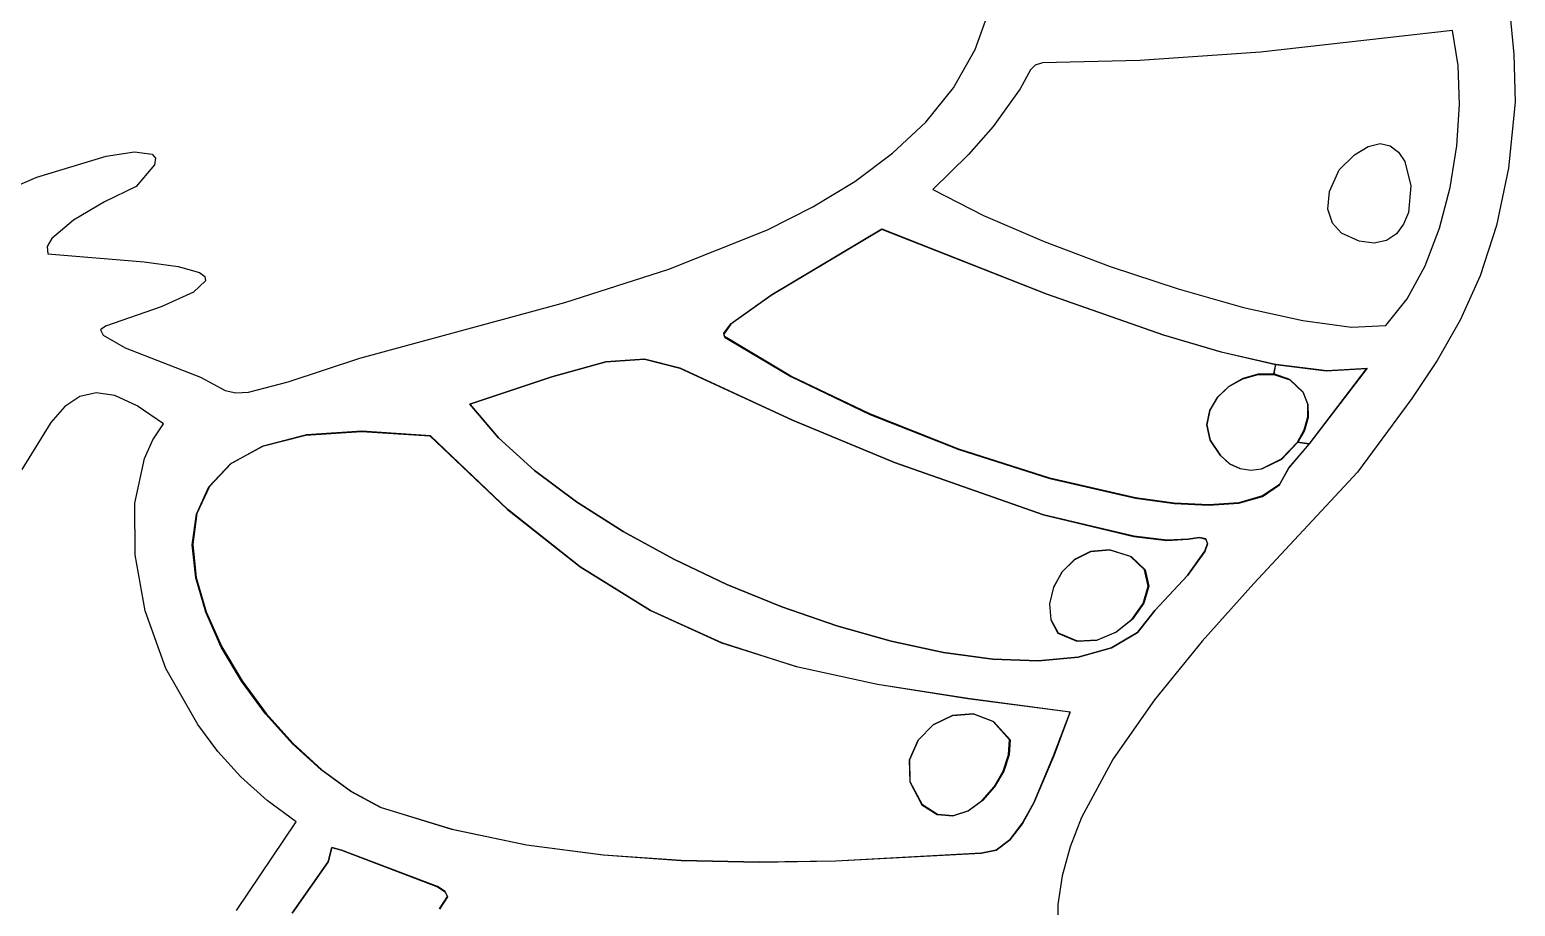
# Model space of a CAD drawing. Extents: x 5 to 164, y 4 to 234.
# Drawn here: x 88.5 to 164, y 111.8 to 156.4 of the extents above; entities that cross this region are included whole.
import ezdxf

# ---------------------------------------------------------------- set-up
doc = ezdxf.new("R2010")
doc.units = 0

msp = doc.modelspace()

# ---------------------------------------------------------------- linework, layer by layer
at = {"layer": 'Layer 1'}
for p, q in [((136.544636, 155.381754), (137.307401, 157.511098)), ((163.708054, 157.441674), (163.931768, 155.130338)), ((160.80966, 156.351), (151.053154, 155.251768)), ((161.092436, 154.570344), (160.80966, 156.351)), ((135.441137, 153.448781), (136.544636, 155.381754)), ((144.918794, 154.827884), (139.96051, 154.707057)), ((151.053154, 155.251768), (144.918794, 154.827884)), ((163.931768, 155.130338), (163.9994, 152.7106)), ((139.358584, 154.360564), (138.822801, 153.390315)), ((139.595716, 154.591481), (139.358584, 154.360564)), ((139.96051, 154.707057), (139.595716, 154.591481)), ((161.161559, 152.58861), (161.092436, 154.570344)), ((134.030267, 151.697917), (135.441137, 153.448781)), ((138.822801, 153.390315), (137.46416, 151.471536)), ((161.022984, 150.493109), (161.161559, 152.58861)), ((163.9994, 152.7106), (163.655001, 149.357503)), ((132.345388, 150.114899), (134.030267, 151.697917)), ((137.46416, 151.471536), (136.198455, 150.054955)), ((155.832204, 150.03647), (156.526783, 150.466728)), ((156.526783, 150.466728), (157.132809, 150.603547)), ((157.132809, 150.603547), (157.646355, 150.491699)), ((157.646355, 150.491699), (158.063493, 150.175956)), ((160.682664, 148.371152), (161.022984, 150.493109)), ((88.84697, 148.901259), (92.371211, 149.962679)), ((92.371211, 149.962679), (93.811865, 150.189615)), ((93.811865, 150.189615), (94.710125, 150.076891)), ((94.710125, 150.076891), (94.878963, 149.861015)), ((94.878963, 149.861015), (94.81993, 149.521652)), ((130.419862, 148.685464), (132.345388, 150.114899)), ((136.198455, 150.054955), (134.39366, 148.27945)), ((155.053, 149.268), (155.832204, 150.03647)), ((158.063493, 150.175956), (158.380297, 149.701092)), ((158.380297, 149.701092), (158.69719, 148.453086)), ((86.10589, 147.715486), (88.84697, 148.901259)), ((94.81993, 149.521652), (93.89522, 148.421041)), ((154.550623, 148.173589), (155.053, 149.268)), ((155.053, 149.268), (155.053, 149.268)), ((163.655001, 149.357503), (163.048665, 146.443943)), ((93.89522, 148.421041), (92.285234, 147.653309)), ((128.287052, 147.395349), (130.419862, 148.685464)), ((134.39366, 148.27945), (136.973927, 146.960434)), ((154.463736, 147.267209), (154.550623, 148.173589)), ((158.69719, 148.453086), (158.565615, 147.105862)), ((160.146552, 146.310052), (160.682664, 148.371152)), ((92.285234, 147.653309), (90.709641, 146.72418)), ((125.98032, 146.230292), (128.287052, 147.395349)), ((154.699703, 146.556892), (154.463736, 147.267209)), ((90.709641, 146.72418), (89.605006, 145.789759)), ((136.973927, 146.960434), (140.048216, 145.631752)), ((155.165889, 146.05067), (154.699703, 146.556892)), ((158.321833, 146.506974), (157.954152, 146.017598)), ((158.565615, 147.105862), (158.321833, 146.506974)), ((89.605006, 145.789759), (89.365723, 145.369347)), ((120.978541, 144.2183), (125.98032, 146.230292)), ((131.79806, 146.247775), (126.178316, 142.892857)), ((126.198997, 142.931999), (131.797576, 146.276333)), ((131.797576, 146.276333), (140.172524, 142.970806)), ((140.172955, 142.952827), (131.79806, 146.247775)), ((156.068441, 145.654271), (155.165889, 146.05067)), ((157.954152, 146.017598), (157.458645, 145.682507)), ((159.420601, 144.397118), (160.146552, 146.310052)), ((163.048665, 146.443943), (162.217433, 143.893522)), ((89.365723, 145.369347), (89.40789, 145.006151)), ((89.40789, 145.006151), (94.303553, 144.595606)), ((140.048216, 145.631752), (143.412146, 144.363196)), ((156.831384, 145.546474), (156.068441, 145.654271)), ((157.458645, 145.682507), (156.831384, 145.546474)), ((94.303553, 144.595606), (96.036677, 144.358749)), ((96.036677, 144.358749), (97.119589, 144.050124)), ((143.412146, 144.363196), (146.861333, 143.224556)), ((158.510766, 142.719664), (159.420601, 144.397118)), ((97.421982, 143.631696), (96.813553, 143.065432)), ((97.119589, 144.050124), (97.376494, 143.857012)), ((97.376494, 143.857012), (97.421982, 143.631696)), ((115.681423, 142.535384), (120.978541, 144.2183)), ((162.217433, 143.893522), (161.198348, 141.629844)), ((96.813553, 143.065432), (95.163994, 142.313299)), ((126.178316, 142.892857), (124.126473, 141.425744)), ((124.141862, 141.466208), (126.198997, 142.931999)), ((140.172524, 142.970806), (146.108878, 140.882803)), ((146.10932, 140.866149), (140.172955, 142.952827)), ((146.861333, 143.224556), (150.191394, 142.285625)), ((95.163994, 142.313299), (92.343, 141.337261)), ((105.26877, 139.700376), (115.681423, 142.535384)), ((150.191394, 142.285625), (153.197948, 141.616195)), ((157.423, 141.365), (158.510766, 142.719664)), ((92.343, 141.337261), (92.082716, 141.135406)), ((124.126473, 141.425744), (123.758866, 140.928823)), ((123.767642, 140.965484), (124.141862, 141.466208)), ((153.197948, 141.616195), (155.676611, 141.286056)), ((155.676611, 141.286056), (157.423, 141.365)), ((157.423, 141.365), (157.423, 141.365)), ((161.198348, 141.629844), (160.02845, 139.57651)), ((92.082716, 141.135406), (92.208062, 140.876004)), ((92.208062, 140.876004), (93.337832, 140.229539)), ((123.758866, 140.928823), (123.798243, 140.762529)), ((123.802719, 140.795738), (123.767642, 140.965484)), ((123.798243, 140.762529), (124.00873, 140.659775)), ((124.008246, 140.688333), (123.802719, 140.795738)), ((127.168427, 138.795682), (124.008246, 140.688333)), ((124.00873, 140.659775), (127.168899, 138.768281)), ((146.108878, 140.882803), (149.053563, 140.020538)), ((149.054021, 140.000081), (146.10932, 140.866149)), ((93.337832, 140.229539), (97.169, 138.740821)), ((149.053563, 140.020538), (151.807076, 139.390113)), ((151.80756, 139.361555), (149.054021, 140.000081)), ((101.613997, 138.502694), (105.26877, 139.700376)), ((115.023881, 138.756889), (117.769153, 139.516518)), ((117.769484, 139.515981), (115.024223, 138.756357)), ((117.769153, 139.516518), (119.72861, 139.656361)), ((119.728942, 139.655824), (117.769484, 139.515981)), ((119.72861, 139.656361), (121.538575, 139.195931)), ((121.538915, 139.195396), (119.728942, 139.655824)), ((121.538575, 139.195931), (127.255319, 136.552304)), ((127.255684, 136.551778), (121.538915, 139.195396)), ((151.722106, 138.910225), (151.835, 139.39)), ((151.807076, 139.390113), (151.722409, 138.882113)), ((154.386361, 139.040528), (151.80756, 139.361555)), ((151.835, 139.39), (154.413805, 139.068973)), ((151.835, 139.39), (151.835, 139.39)), ((156.46344, 139.192445), (153.52833, 135.354225)), ((153.52915, 135.325775), (156.436, 139.164)), ((156.436, 139.164), (154.386361, 139.040528)), ((154.413805, 139.068973), (156.46344, 139.192445)), ((156.436, 139.164), (156.436, 139.164)), ((160.02845, 139.57651), (158.744782, 137.657123)), ((97.169, 138.740821), (98.410777, 138.065251)), ((99.610221, 137.971764), (101.613997, 138.502694)), ((110.85647, 137.35796), (115.023881, 138.756889)), ((115.024223, 138.756357), (110.85684, 137.35744)), ((131.192135, 136.871281), (127.168427, 138.795682)), ((127.168899, 138.768281), (131.192601, 136.846691)), ((148.854139, 137.71011), (149.433741, 138.257246)), ((149.433933, 138.27043), (148.854331, 137.721476)), ((149.433741, 138.257246), (150.14398, 138.6582)), ((150.144173, 138.670888), (149.433933, 138.27043)), ((150.14398, 138.6582), (150.926319, 138.877913)), ((150.926511, 138.886799), (150.144173, 138.670888)), ((150.926319, 138.877913), (151.722218, 138.881329)), ((151.722409, 138.882113), (150.926511, 138.886799)), ((152.533497, 138.624474), (151.722106, 138.910225)), ((151.722218, 138.881329), (152.533777, 138.595916)), ((153.217886, 137.978892), (152.533497, 138.624474)), ((152.533777, 138.595916), (153.218, 137.95)), ((91.023681, 137.75384), (90.271768, 137.241342)), ((91.857614, 137.948012), (91.023681, 137.75384)), ((92.816233, 137.798764), (91.857614, 137.948012)), ((93.9422, 137.281001), (92.816233, 137.798764)), ((98.410777, 138.065251), (98.962874, 137.943101)), ((98.962874, 137.943101), (99.610221, 137.971764)), ((148.463713, 137.051849), (148.854139, 137.71011)), ((148.854331, 137.721476), (148.463905, 137.060073)), ((153.451601, 137.371673), (153.217886, 137.978892)), ((153.218, 137.95), (153.455684, 137.342781)), ((153.218, 137.95), (153.218, 137.95)), ((158.744782, 137.657123), (155.9843, 133.9146)), ((90.271768, 137.241342), (89.559213, 136.435611)), ((95.27818, 136.36963), (93.9422, 137.281001)), ((112.316978, 135.65753), (110.85647, 137.35796)), ((110.85684, 137.35744), (112.31739, 135.6571)), ((135.704656, 135.084463), (131.192135, 136.871281)), ((131.192601, 136.846691), (135.705119, 135.063346)), ((148.321004, 136.31752), (148.463713, 137.051849)), ((148.463905, 137.060073), (148.321195, 136.322272)), ((153.273448, 136.061985), (153.457775, 136.719475)), ((153.468472, 136.690583), (153.285469, 136.033093)), ((153.457775, 136.719475), (153.451601, 137.371673)), ((153.455684, 137.342781), (153.468472, 136.690583)), ((89.559213, 136.435611), (88.081515, 134.04483)), ((94.741877, 135.561339), (95.27818, 136.36963)), ((102.524001, 135.793615), (105.34195, 135.984846)), ((105.369667, 135.989177), (102.551717, 135.802254)), ((105.34195, 135.984846), (108.82483, 135.74948)), ((108.85255, 135.74884), (105.369667, 135.989177)), ((127.255319, 136.552304), (132.434745, 134.408133)), ((132.435117, 134.407611), (127.255684, 136.551778)), ((148.484549, 135.542181), (148.321004, 136.31752)), ((148.321195, 136.322272), (148.484741, 135.544123)), ((152.935664, 135.438892), (153.273448, 136.061985)), ((153.285469, 136.033093), (152.935778, 135.41)), ((94.32017, 134.608848), (94.741877, 135.561339)), ((98.693057, 134.335253), (100.323523, 135.226759)), ((100.351239, 135.239043), (98.720774, 134.350519)), ((100.323523, 135.226759), (102.524001, 135.793615)), ((102.551717, 135.802254), (100.351239, 135.239043)), ((108.82483, 135.74948), (112.767247, 132.007429)), ((112.785739, 132.005717), (108.85255, 135.74884)), ((114.141329, 133.999143), (112.316978, 135.65753)), ((112.31739, 135.6571), (114.141768, 133.998789)), ((149.012888, 134.760889), (148.484549, 135.542181)), ((148.484741, 135.544123), (149.013079, 134.761673)), ((152.935778, 135.41), (152.112484, 134.558484)), ((152.112798, 134.586636), (152.936, 135.439)), ((153.528666, 135.354333), (152.484446, 134.140783)), ((152.48493, 134.112225), (153.52915, 135.325775)), ((153.52833, 135.354225), (152.935664, 135.438892)), ((152.936, 135.439), (153.528666, 135.354333)), ((152.936, 135.439), (152.936, 135.439)), ((93.831795, 132.342704), (94.32017, 134.608848)), ((140.331275, 133.604562), (135.704656, 135.084463)), ((135.705119, 135.063346), (140.33174, 133.586586)), ((149.492833, 134.322288), (149.012888, 134.760889)), ((149.013079, 134.761673), (149.493133, 134.332193)), ((152.112484, 134.558484), (151.090752, 134.058864)), ((151.091135, 134.083834), (152.112798, 134.586636)), ((97.585142, 133.17007), (98.693057, 134.335253)), ((98.720774, 134.350519), (97.612861, 133.187655)), ((116.272017, 132.403677), (114.141329, 133.999143)), ((114.141768, 133.998789), (116.272471, 132.403384)), ((132.434745, 134.408133), (140.00997, 131.74174)), ((140.01034, 131.74122), (132.435117, 134.407611)), ((150.01081, 134.072533), (149.492833, 134.322288)), ((149.493133, 134.332193), (150.011174, 134.089284)), ((150.549293, 133.99145), (150.01081, 134.072533)), ((150.011174, 134.089284), (150.549681, 134.01311)), ((151.090752, 134.058864), (150.549293, 133.99145)), ((150.549681, 134.01311), (151.091135, 134.083834)), ((155.9843, 133.9146), (150.713808, 128.250315)), ((152.484446, 134.140783), (152.013026, 133.286621)), ((152.013508, 133.262714), (152.48493, 134.112225)), ((96.952319, 131.782182), (97.585142, 133.17007)), ((97.612861, 133.187655), (96.980041, 131.801424)), ((144.697278, 132.600911), (140.331275, 133.604562)), ((140.33174, 133.586586), (144.697747, 132.584754)), ((152.013026, 133.286621), (151.148578, 132.699688)), ((151.149057, 132.679232), (152.013508, 133.262714)), ((93.835544, 129.714075), (93.831795, 132.342704)), ((118.651537, 130.892009), (116.272017, 132.403677)), ((116.272471, 132.403384), (118.651995, 130.891764)), ((146.66545, 132.330595), (144.697278, 132.600911)), ((144.697747, 132.584754), (146.665921, 132.314541)), ((148.42795, 132.242842), (146.66545, 132.330595)), ((146.665921, 132.314541), (148.428424, 132.226189)), ((149.937939, 132.358817), (148.42795, 132.242842)), ((148.428424, 132.226189), (149.938416, 132.340738)), ((151.148578, 132.699688), (149.937939, 132.358817)), ((149.938416, 132.340738), (151.149057, 132.679232)), ((96.747129, 130.222565), (96.952319, 131.782182)), ((96.980041, 131.801424), (96.774854, 130.242801)), ((112.767247, 132.007429), (116.457006, 129.096874)), ((116.468567, 129.09239), (112.785739, 132.005717)), ((140.00997, 131.74174), (144.613996, 130.634217)), ((144.614084, 130.654662), (140.01034, 131.74122)), ((121.222383, 129.485016), (118.651537, 130.892009)), ((118.651995, 130.891764), (121.222837, 129.484805)), ((146.284925, 130.447405), (144.614084, 130.654662)), ((96.922113, 128.542191), (96.747129, 130.222565)), ((96.774854, 130.242801), (96.94984, 128.562757)), ((143.367898, 129.959809), (142.411015, 129.881528)), ((142.423217, 129.881677), (143.386637, 129.960038)), ((144.44111, 129.62466), (143.367898, 129.959809)), ((143.386637, 129.960038), (144.469, 129.625)), ((144.613996, 130.634217), (146.284687, 130.432215)), ((146.284687, 130.432215), (147.376, 130.5)), ((147.37633, 130.49944), (146.284925, 130.447405)), ((147.376, 130.5), (147.946839, 130.585549)), ((147.376, 130.5), (147.376, 130.5)), ((147.94717, 130.593092), (147.37633, 130.49944)), ((147.946839, 130.585549), (148.270293, 130.507056)), ((148.270624, 130.518403), (147.94717, 130.593092)), ((148.358267, 130.269813), (148.222668, 129.879112)), ((148.223, 129.889136), (148.358598, 130.281656)), ((148.270293, 130.507056), (148.358267, 130.269813)), ((148.358598, 130.281656), (148.270624, 130.518403)), ((94.353906, 126.865836), (93.835544, 129.714075)), ((123.92705, 128.203575), (121.222383, 129.485016)), ((121.222837, 129.484805), (123.927492, 128.203387)), ((141.599593, 129.479106), (140.962764, 128.841833)), ((140.969736, 128.841918), (141.607873, 129.479207)), ((142.411015, 129.881528), (141.599593, 129.479106)), ((141.607873, 129.479207), (142.423217, 129.881677)), ((145.151571, 128.938729), (144.44111, 129.62466)), ((144.469, 129.625), (145.179461, 128.947171)), ((144.469, 129.625), (144.469, 129.625)), ((148.222668, 129.879112), (147.328377, 128.658502)), ((147.328709, 128.661911), (148.223, 129.889136)), ((97.429809, 126.792034), (96.922113, 128.542191)), ((96.94984, 128.562757), (97.457539, 126.812269)), ((116.457006, 129.096874), (120.038308, 126.886174)), ((120.044903, 126.878221), (116.468567, 129.09239)), ((140.962764, 128.841833), (140.529658, 128.058996)), ((140.537938, 128.059097), (140.969736, 128.841918)), ((145.335842, 128.111245), (145.151571, 128.938729)), ((145.179461, 128.947171), (145.363732, 128.123491)), ((147.328377, 128.658502), (145.68267, 126.88756)), ((145.683, 126.887), (147.328709, 128.661911)), ((126.708032, 127.068564), (123.92705, 128.203575)), ((123.927492, 128.203387), (126.708458, 127.068386)), ((140.529658, 128.058996), (140.329408, 127.219885)), ((140.34161, 127.220034), (140.537938, 128.059097)), ((145.089504, 127.241429), (145.335842, 128.111245)), ((145.363732, 128.123491), (145.117394, 127.25417)), ((150.713808, 128.250315), (148.086501, 125.31482)), ((120.038308, 126.886174), (123.655354, 125.243685)), ((123.658612, 125.232574), (120.044903, 126.878221)), ((129.507824, 126.10086), (126.708032, 127.068564)), ((126.708458, 127.068386), (129.50823, 126.10068)), ((140.329408, 127.219885), (140.391145, 126.41379)), ((140.409883, 126.414019), (140.34161, 127.220034)), ((144.508137, 126.428498), (145.089504, 127.241429)), ((145.117394, 127.25417), (144.536027, 126.43942)), ((145.68267, 126.88756), (144.802593, 125.765224)), ((144.802908, 125.764743), (145.683, 126.887)), ((145.683, 126.887), (145.683, 126.887)), ((95.409372, 123.940866), (94.353906, 126.865836)), ((98.222759, 125.023067), (97.429809, 126.792034)), ((97.457539, 126.812269), (98.250491, 125.042307)), ((140.391145, 126.41379), (140.744, 125.73)), ((140.77189, 125.73034), (140.409883, 126.414019)), ((143.687323, 125.77167), (144.508137, 126.428498)), ((144.536027, 126.43942), (143.715213, 125.779451)), ((132.26892, 125.32134), (129.507824, 126.10086)), ((129.50823, 126.10068), (132.269305, 125.321147)), ((140.744, 125.73), (141.709674, 125.323203)), ((140.744, 125.73), (140.744, 125.73)), ((141.737564, 125.3247), (140.77189, 125.73034)), ((141.709674, 125.323203), (142.722642, 125.370166)), ((142.750532, 125.374474), (141.737564, 125.3247)), ((142.722642, 125.370166), (143.687323, 125.77167)), ((143.715213, 125.779451), (142.750532, 125.374474)), ((144.802593, 125.765224), (143.481283, 124.977214)), ((143.481593, 124.976804), (144.802908, 125.764743)), ((99.253503, 123.286264), (98.222759, 125.023067)), ((98.250491, 125.042307), (99.281237, 123.303847)), ((123.655354, 125.243685), (127.452345, 124.037766)), ((127.453565, 124.02481), (123.658612, 125.232574)), ((134.933816, 124.750883), (132.26892, 125.32134)), ((132.269305, 125.321147), (134.934179, 124.750666)), ((137.445006, 124.410364), (134.933816, 124.750883)), ((134.934179, 124.750666), (137.445349, 124.410113)), ((143.481283, 124.977214), (141.776244, 124.502652)), ((141.776559, 124.502304), (143.481593, 124.976804)), ((148.086501, 125.31482), (145.654985, 122.339969)), ((97.024432, 121.08204), (95.409372, 123.940866)), ((127.452345, 124.037766), (131.573482, 123.136773)), ((131.573627, 123.124291), (127.453565, 124.02481)), ((139.744984, 124.320661), (137.445006, 124.410364)), ((137.445349, 124.410113), (139.74531, 124.320366)), ((141.776244, 124.502652), (139.744984, 124.320661)), ((139.74531, 124.320366), (141.776559, 124.502304)), ((100.474582, 121.632599), (99.253503, 123.286264)), ((99.281237, 123.303847), (100.502316, 121.647862)), ((131.573482, 123.136773), (136.162966, 122.409065)), ((136.162666, 122.40038), (131.573627, 123.124291)), ((141.36455, 121.72244), (136.162666, 122.40038)), ((136.162966, 122.409065), (141.365, 121.723)), ((145.654985, 122.339969), (143.562133, 119.347922)), ((101.838536, 120.113044), (100.474582, 121.632599)), ((100.502316, 121.647862), (101.866269, 120.125325)), ((136.441312, 121.625594), (135.384822, 121.536738)), ((135.393102, 121.536738), (136.453514, 121.625594)), ((137.451521, 121.245465), (136.441312, 121.625594)), ((136.453514, 121.625594), (137.47026, 121.245465)), ((140.528027, 119.499059), (141.36455, 121.72244)), ((141.365, 121.723), (140.540382, 119.499618)), ((141.365, 121.723), (141.365, 121.723)), ((98.048837, 119.722081), (97.024432, 121.08204)), ((134.408389, 121.06325), (133.638352, 120.28948)), ((133.646631, 120.28948), (134.415361, 121.06325)), ((135.384822, 121.536738), (134.408389, 121.06325)), ((134.415361, 121.06325), (135.393102, 121.536738)), ((138.28911, 120.312), (137.451521, 121.245465)), ((137.47026, 121.245465), (138.317, 120.312)), ((103.297905, 118.778574), (101.838536, 120.113044)), ((101.866269, 120.125325), (103.325635, 118.78721)), ((133.638352, 120.28948), (133.201049, 119.299781)), ((133.21325, 119.299781), (133.646631, 120.28948)), ((138.244517, 119.540409), (138.28911, 120.312)), ((138.317, 120.312), (138.271249, 119.540409)), ((138.317, 120.312), (138.317, 120.312)), ((99.221574, 118.432236), (98.048837, 119.722081)), ((137.969407, 118.716563), (138.244517, 119.540409)), ((138.271249, 119.540409), (137.993327, 118.716563)), ((139.519526, 117.101053), (140.528027, 119.499059)), ((140.540382, 119.499618), (139.530556, 117.101612)), ((143.562133, 119.347922), (141.950819, 116.360838)), ((104.805229, 117.680161), (103.297905, 118.778574)), ((103.325635, 118.78721), (104.832956, 117.684491)), ((133.201049, 119.299781), (133.222819, 118.178504)), ((133.241557, 118.178504), (133.21325, 119.299781)), ((137.50578, 117.917852), (137.969407, 118.716563)), ((137.993327, 118.716563), (137.526228, 117.917852)), ((100.545455, 117.230366), (99.221574, 118.432236)), ((133.222819, 118.178504), (133.83, 117.01)), ((133.85789, 117.01), (133.241557, 118.178504)), ((136.89564, 117.221668), (137.50578, 117.917852)), ((137.526228, 117.917852), (136.912947, 117.221667)), ((102.02329, 116.13433), (100.545455, 117.230366)), ((106.31305, 116.86878), (104.805229, 117.680161)), ((104.832956, 117.684491), (106.34077, 116.86814)), ((136.180989, 116.705399), (136.89564, 117.221668)), ((136.912947, 117.221667), (136.196478, 116.705399)), ((138.940035, 116.053194), (139.519526, 117.101053)), ((139.530556, 117.101612), (138.947922, 116.053753)), ((109.933326, 115.75301), (106.31305, 116.86878)), ((106.34077, 116.86814), (109.951934, 115.761854)), ((133.83, 117.01), (134.606167, 116.522175)), ((133.83, 117.01), (133.83, 117.01)), ((134.625955, 116.522175), (133.85789, 117.01)), ((134.606167, 116.522175), (135.403831, 116.446438)), ((135.419815, 116.446438), (134.625955, 116.522175)), ((135.403831, 116.446438), (136.180989, 116.705399)), ((136.196478, 116.705399), (135.419815, 116.446438)), ((141.950819, 116.360838), (141.370387, 114.876083)), ((98.99646, 111.636416), (102.02329, 116.13433)), ((113.72756, 114.959371), (109.933326, 115.75301)), ((109.951934, 115.761854), (113.739294, 114.97495)), ((138.30465, 115.221631), (138.940035, 116.053194)), ((138.947922, 116.053753), (138.309064, 115.22219)), ((103.659668, 114.10224), (103.840209, 114.843655)), ((103.839806, 114.833283), (103.659889, 114.103034)), ((104.337222, 114.6957), (103.839806, 114.833283)), ((103.840209, 114.843655), (104.337, 114.695)), ((117.636883, 114.444867), (113.72756, 114.959371)), ((113.739294, 114.97495), (117.643661, 114.464454)), ((137.609071, 114.693016), (138.30465, 115.221631)), ((138.309064, 115.22219), (137.610676, 114.693576)), ((141.370387, 114.876083), (140.963917, 113.400878)), ((101.819932, 111.499651), (103.659668, 114.10224)), ((103.659889, 114.103034), (101.820153, 111.496449)), ((104.337, 114.695), (109.218112, 112.836305)), ((104.337, 114.695), (104.337, 114.695)), ((109.218325, 112.852848), (104.337222, 114.6957)), ((121.602426, 114.166504), (117.636883, 114.444867)), ((117.643661, 114.464454), (121.605846, 114.187392)), ((125.565323, 114.081286), (121.602426, 114.166504)), ((121.605846, 114.187392), (125.566662, 114.100791)), ((129.466705, 114.14622), (125.565323, 114.081286)), ((125.566662, 114.100791), (129.466918, 114.161674)), ((136.84945, 114.55456), (129.466705, 114.14622)), ((129.466918, 114.161674), (136.849, 114.554)), ((136.849, 114.554), (137.609071, 114.693016)), ((136.849, 114.554), (136.849, 114.554)), ((137.610676, 114.693576), (136.84945, 114.55456)), ((140.963917, 113.400878), (140.749268, 111.937994)), ((109.218112, 112.836305), (109.602371, 112.579059)), ((109.602583, 112.597913), (109.218325, 112.852848)), ((109.602371, 112.579059), (109.722088, 112.32913)), ((109.7223, 112.349634), (109.602583, 112.597913)), ((109.722088, 112.32913), (109.307631, 111.699915)), ((109.307844, 111.721737), (109.7223, 112.349634)), ((140.749268, 111.937994), (140.7443, 110.4902))]:
    msp.add_line(p, q, dxfattribs=at)

doc.saveas('drawing.dxf')
